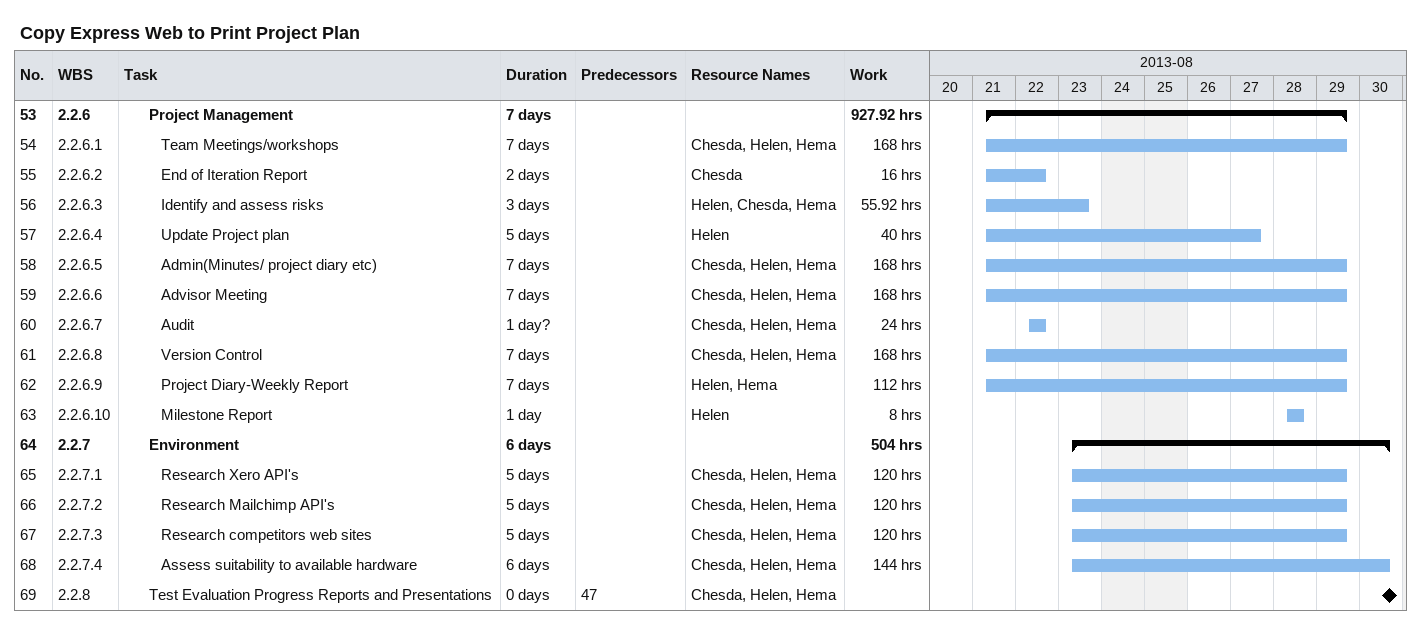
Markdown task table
Copy Express Web to Print Project Plan

| ID | WBS | Task | Duration | Start | Finish | Predecessors | Resources | Work (h) |
|---|---|---|---|---|---|---|---|---|
| 53 | 2.2.6 | **Project Management** | 7d | 2013-08-21 | 2013-08-29 |  |  | 927.92 |
| 54 | 2.2.6.1 | Team Meetings/workshops | 7d | 2013-08-21 | 2013-08-29 |  | Chesda, Helen, Hema | 168 |
| 55 | 2.2.6.2 | End of Iteration Report | 2d | 2013-08-21 | 2013-08-22 |  | Chesda | 16 |
| 56 | 2.2.6.3 | Identify and assess risks | 3d | 2013-08-21 | 2013-08-23 |  | Helen, Chesda, Hema | 55.92 |
| 57 | 2.2.6.4 | Update Project plan | 5d | 2013-08-21 | 2013-08-27 |  | Helen | 40 |
| 58 | 2.2.6.5 | Admin(Minutes/ project diary etc) | 7d | 2013-08-21 | 2013-08-29 |  | Chesda, Helen, Hema | 168 |
| 59 | 2.2.6.6 | Advisor Meeting | 7d | 2013-08-21 | 2013-08-29 |  | Chesda, Helen, Hema | 168 |
| 60 | 2.2.6.7 | Audit | 1d? | 2013-08-22 | 2013-08-22 |  | Chesda, Helen, Hema | 24 |
| 61 | 2.2.6.8 | Version Control | 7d | 2013-08-21 | 2013-08-29 |  | Chesda, Helen, Hema | 168 |
| 62 | 2.2.6.9 | Project Diary-Weekly Report | 7d | 2013-08-21 | 2013-08-29 |  | Helen, Hema | 112 |
| 63 | 2.2.6.10 | Milestone Report | 1d | 2013-08-28 | 2013-08-28 |  | Helen | 8 |
| 64 | 2.2.7 | **Environment** | 6d | 2013-08-23 | 2013-08-30 |  |  | 504 |
| 65 | 2.2.7.1 | Research Xero API's | 5d | 2013-08-23 | 2013-08-29 |  | Chesda, Helen, Hema | 120 |
| 66 | 2.2.7.2 | Research Mailchimp API's | 5d | 2013-08-23 | 2013-08-29 |  | Chesda, Helen, Hema | 120 |
| 67 | 2.2.7.3 | Research competitors web sites | 5d | 2013-08-23 | 2013-08-29 |  | Chesda, Helen, Hema | 120 |
| 68 | 2.2.7.4 | Assess suitability to available hardware | 6d | 2013-08-23 | 2013-08-30 |  | Chesda, Helen, Hema | 144 |
| 69 | 2.2.8 | Test Evaluation Progress Reports and Presentations | 0d | 2013-08-30 | 2013-08-30 | 47 | Chesda, Helen, Hema |  |
